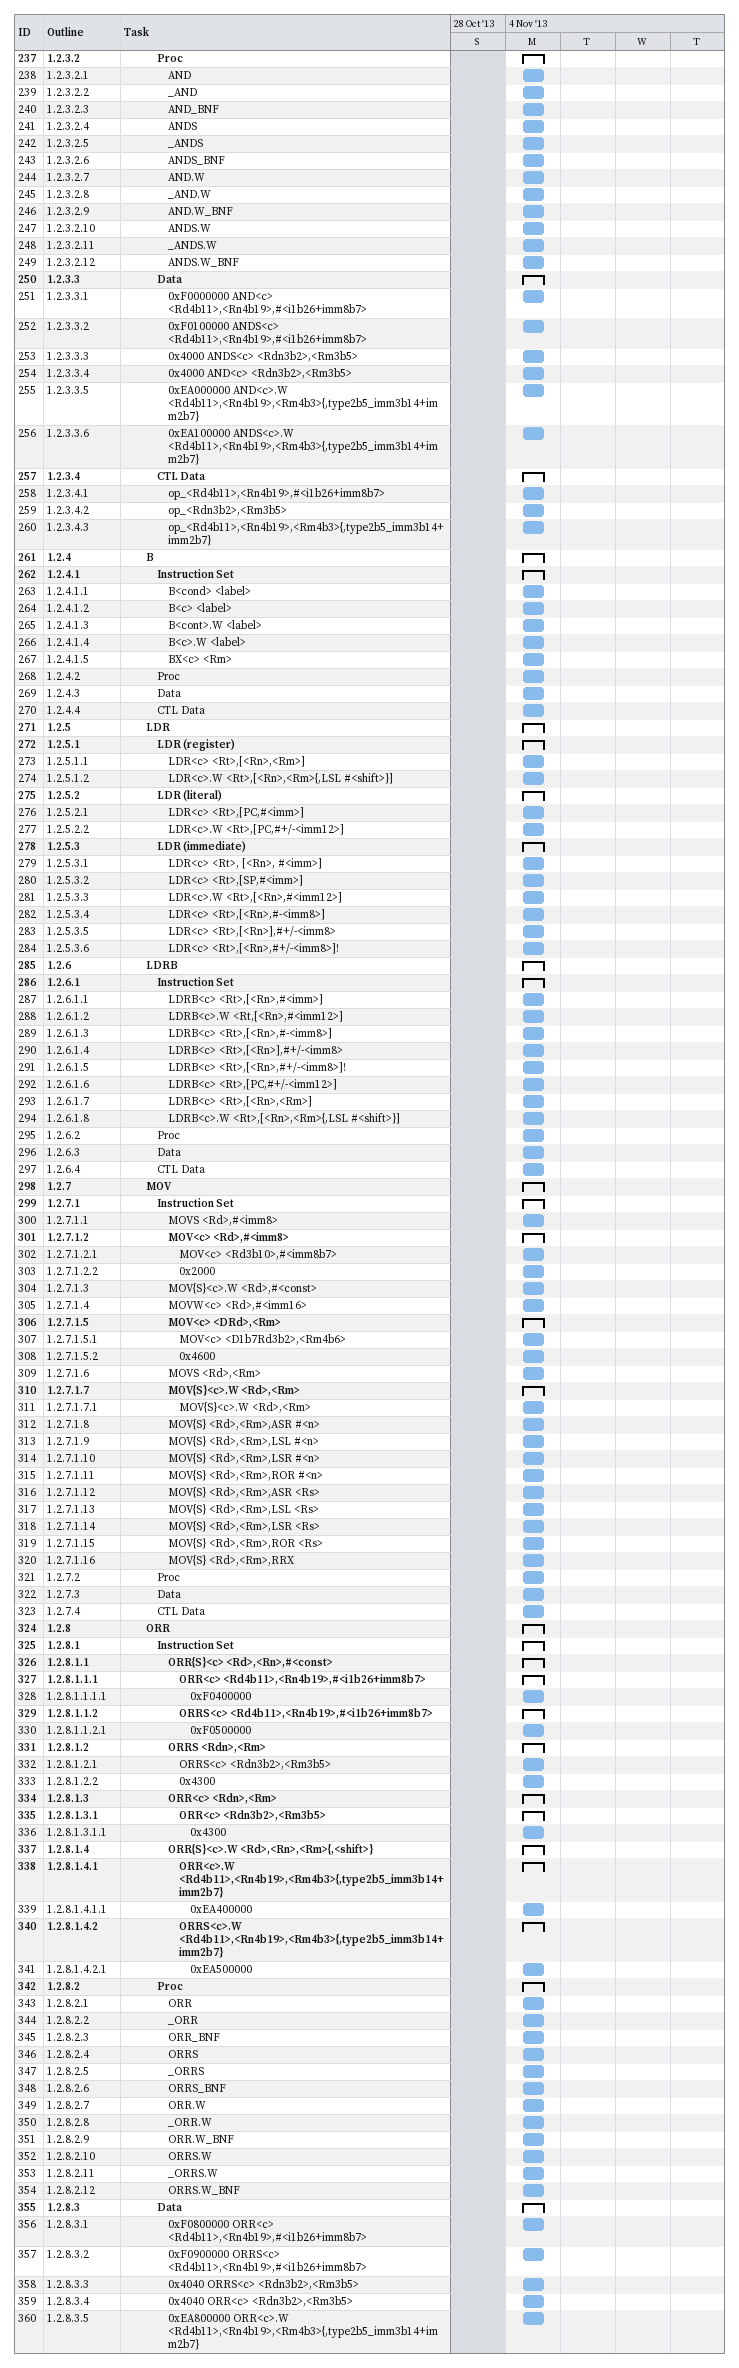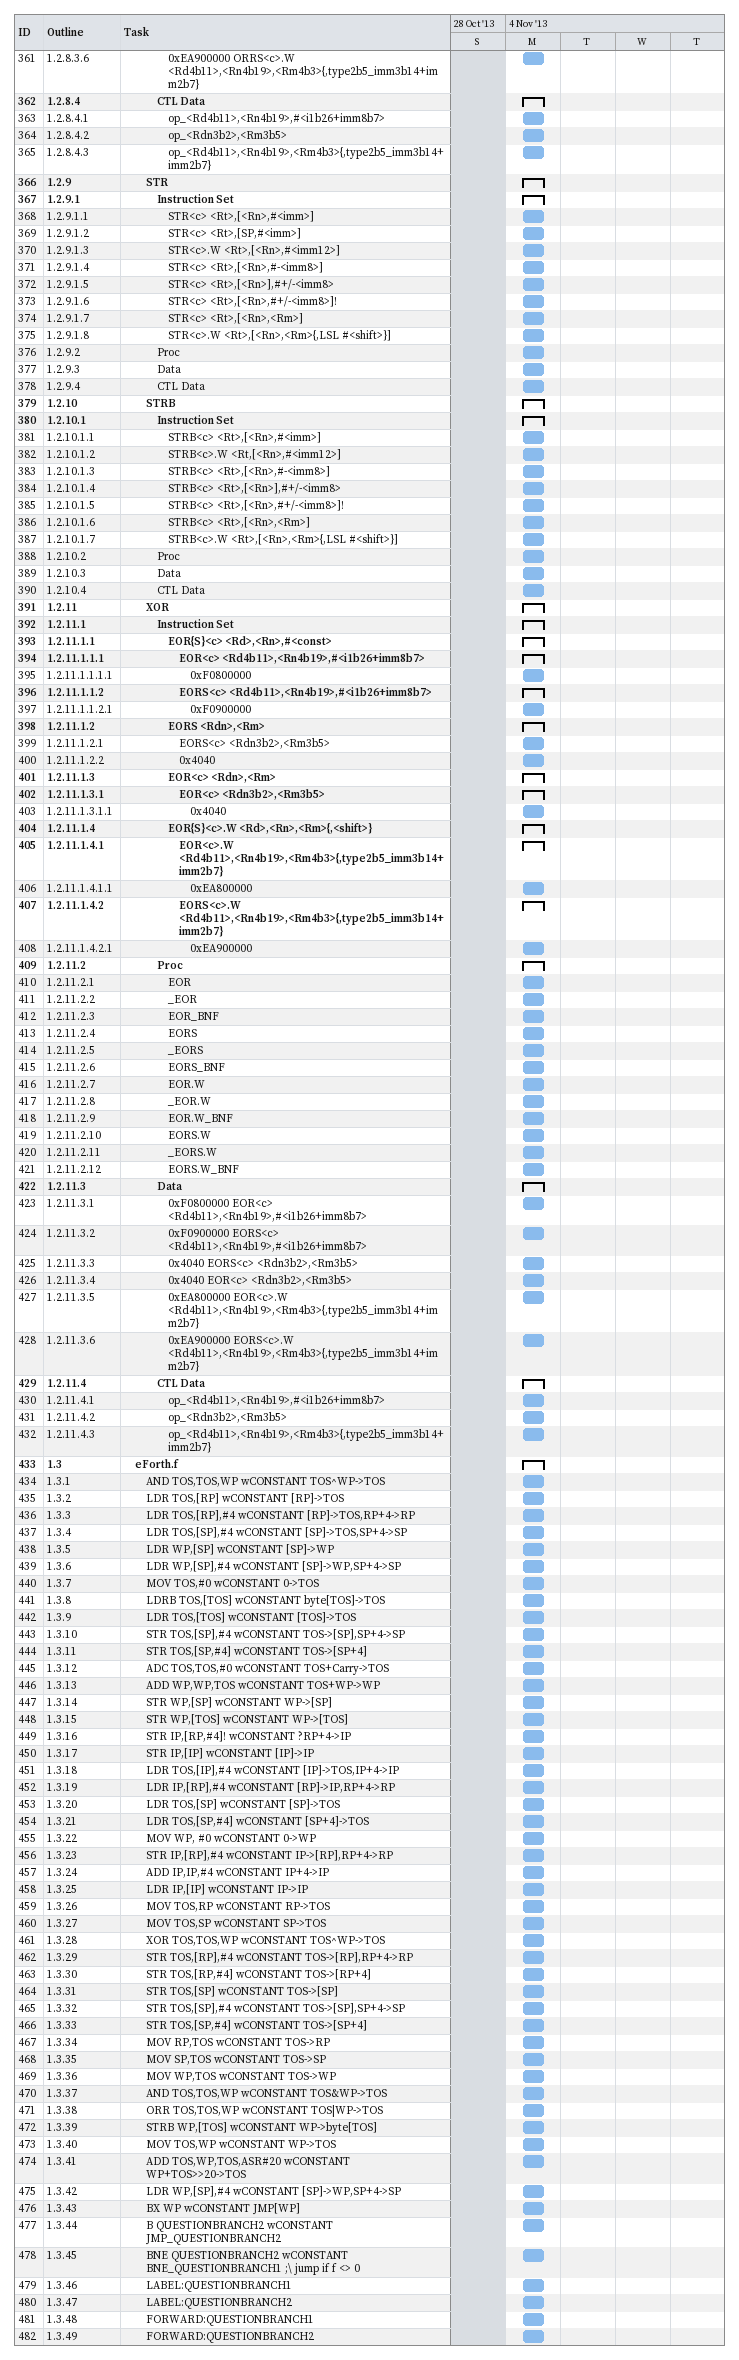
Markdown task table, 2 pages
| ID | WBS | Task | Start | Finish |
|---|---|---|---|---|
| 237 | 1.2.3.2 | **Proc** | 2013-11-04 | 2013-11-04 |
| 238 | 1.2.3.2.1 | AND | 2013-11-04 | 2013-11-04 |
| 239 | 1.2.3.2.2 | _AND | 2013-11-04 | 2013-11-04 |
| 240 | 1.2.3.2.3 | AND_BNF | 2013-11-04 | 2013-11-04 |
| 241 | 1.2.3.2.4 | ANDS | 2013-11-04 | 2013-11-04 |
| 242 | 1.2.3.2.5 | _ANDS | 2013-11-04 | 2013-11-04 |
| 243 | 1.2.3.2.6 | ANDS_BNF | 2013-11-04 | 2013-11-04 |
| 244 | 1.2.3.2.7 | AND.W | 2013-11-04 | 2013-11-04 |
| 245 | 1.2.3.2.8 | _AND.W | 2013-11-04 | 2013-11-04 |
| 246 | 1.2.3.2.9 | AND.W_BNF | 2013-11-04 | 2013-11-04 |
| 247 | 1.2.3.2.10 | ANDS.W | 2013-11-04 | 2013-11-04 |
| 248 | 1.2.3.2.11 | _ANDS.W | 2013-11-04 | 2013-11-04 |
| 249 | 1.2.3.2.12 | ANDS.W_BNF | 2013-11-04 | 2013-11-04 |
| 250 | 1.2.3.3 | **Data** | 2013-11-04 | 2013-11-04 |
| 251 | 1.2.3.3.1 | 0xF0000000 AND<c> <Rd4b11>,<Rn4b19>,#<i1b26+imm8b7> | 2013-11-04 | 2013-11-04 |
| 252 | 1.2.3.3.2 | 0xF0100000 ANDS<c> <Rd4b11>,<Rn4b19>,#<i1b26+imm8b7> | 2013-11-04 | 2013-11-04 |
| 253 | 1.2.3.3.3 | 0x4000 ANDS<c> <Rdn3b2>,<Rm3b5> | 2013-11-04 | 2013-11-04 |
| 254 | 1.2.3.3.4 | 0x4000 AND<c> <Rdn3b2>,<Rm3b5> | 2013-11-04 | 2013-11-04 |
| 255 | 1.2.3.3.5 | 0xEA000000 AND<c>.W <Rd4b11>,<Rn4b19>,<Rm4b3>{,type2b5_imm3b14+imm2b7} | 2013-11-04 | 2013-11-04 |
| 256 | 1.2.3.3.6 | 0xEA100000 ANDS<c>.W <Rd4b11>,<Rn4b19>,<Rm4b3>{,type2b5_imm3b14+imm2b7} | 2013-11-04 | 2013-11-04 |
| 257 | 1.2.3.4 | **CTL Data** | 2013-11-04 | 2013-11-04 |
| 258 | 1.2.3.4.1 | op_<Rd4b11>,<Rn4b19>,#<i1b26+imm8b7> | 2013-11-04 | 2013-11-04 |
| 259 | 1.2.3.4.2 | op_<Rdn3b2>,<Rm3b5> | 2013-11-04 | 2013-11-04 |
| 260 | 1.2.3.4.3 | op_<Rd4b11>,<Rn4b19>,<Rm4b3>{,type2b5_imm3b14+imm2b7} | 2013-11-04 | 2013-11-04 |
| 261 | 1.2.4 | **B** | 2013-11-04 | 2013-11-04 |
| 262 | 1.2.4.1 | **Instruction Set** | 2013-11-04 | 2013-11-04 |
| 263 | 1.2.4.1.1 | B<cond> <label> | 2013-11-04 | 2013-11-04 |
| 264 | 1.2.4.1.2 | B<c> <label> | 2013-11-04 | 2013-11-04 |
| 265 | 1.2.4.1.3 | B<cont>.W <label> | 2013-11-04 | 2013-11-04 |
| 266 | 1.2.4.1.4 | B<c>.W <label> | 2013-11-04 | 2013-11-04 |
| 267 | 1.2.4.1.5 | BX<c> <Rm> | 2013-11-04 | 2013-11-04 |
| 268 | 1.2.4.2 | Proc | 2013-11-04 | 2013-11-04 |
| 269 | 1.2.4.3 | Data | 2013-11-04 | 2013-11-04 |
| 270 | 1.2.4.4 | CTL Data | 2013-11-04 | 2013-11-04 |
| 271 | 1.2.5 | **LDR** | 2013-11-04 | 2013-11-04 |
| 272 | 1.2.5.1 | **LDR (register)** | 2013-11-04 | 2013-11-04 |
| 273 | 1.2.5.1.1 | LDR<c> <Rt>,[<Rn>,<Rm>] | 2013-11-04 | 2013-11-04 |
| 274 | 1.2.5.1.2 | LDR<c>.W <Rt>,[<Rn>,<Rm>{,LSL #<shift>}] | 2013-11-04 | 2013-11-04 |
| 275 | 1.2.5.2 | **LDR (literal)** | 2013-11-04 | 2013-11-04 |
| 276 | 1.2.5.2.1 | LDR<c> <Rt>,[PC,#<imm>] | 2013-11-04 | 2013-11-04 |
| 277 | 1.2.5.2.2 | LDR<c>.W <Rt>,[PC,#+/-<imm12>] | 2013-11-04 | 2013-11-04 |
| 278 | 1.2.5.3 | **LDR (immediate)** | 2013-11-04 | 2013-11-04 |
| 279 | 1.2.5.3.1 | LDR<c> <Rt>, [<Rn>, #<imm>] | 2013-11-04 | 2013-11-04 |
| 280 | 1.2.5.3.2 | LDR<c> <Rt>,[SP,#<imm>] | 2013-11-04 | 2013-11-04 |
| 281 | 1.2.5.3.3 | LDR<c>.W <Rt>,[<Rn>,#<imm12>] | 2013-11-04 | 2013-11-04 |
| 282 | 1.2.5.3.4 | LDR<c> <Rt>,[<Rn>,#-<imm8>] | 2013-11-04 | 2013-11-04 |
| 283 | 1.2.5.3.5 | LDR<c> <Rt>,[<Rn>],#+/-<imm8> | 2013-11-04 | 2013-11-04 |
| 284 | 1.2.5.3.6 | LDR<c> <Rt>,[<Rn>,#+/-<imm8>]! | 2013-11-04 | 2013-11-04 |
| 285 | 1.2.6 | **LDRB** | 2013-11-04 | 2013-11-04 |
| 286 | 1.2.6.1 | **Instruction Set** | 2013-11-04 | 2013-11-04 |
| 287 | 1.2.6.1.1 | LDRB<c> <Rt>,[<Rn>,#<imm>] | 2013-11-04 | 2013-11-04 |
| 288 | 1.2.6.1.2 | LDRB<c>.W <Rt,[<Rn>,#<imm12>] | 2013-11-04 | 2013-11-04 |
| 289 | 1.2.6.1.3 | LDRB<c> <Rt>,[<Rn>,#-<imm8>] | 2013-11-04 | 2013-11-04 |
| 290 | 1.2.6.1.4 | LDRB<c> <Rt>,[<Rn>],#+/-<imm8> | 2013-11-04 | 2013-11-04 |
| 291 | 1.2.6.1.5 | LDRB<c> <Rt>,[<Rn>,#+/-<imm8>]! | 2013-11-04 | 2013-11-04 |
| 292 | 1.2.6.1.6 | LDRB<c> <Rt>,[PC,#+/-<imm12>] | 2013-11-04 | 2013-11-04 |
| 293 | 1.2.6.1.7 | LDRB<c> <Rt>,[<Rn>,<Rm>] | 2013-11-04 | 2013-11-04 |
| 294 | 1.2.6.1.8 | LDRB<c>.W <Rt>,[<Rn>,<Rm>{,LSL #<shift>}] | 2013-11-04 | 2013-11-04 |
| 295 | 1.2.6.2 | Proc | 2013-11-04 | 2013-11-04 |
| 296 | 1.2.6.3 | Data | 2013-11-04 | 2013-11-04 |
| 297 | 1.2.6.4 | CTL Data | 2013-11-04 | 2013-11-04 |
| 298 | 1.2.7 | **MOV** | 2013-11-04 | 2013-11-04 |
| 299 | 1.2.7.1 | **Instruction Set** | 2013-11-04 | 2013-11-04 |
| 300 | 1.2.7.1.1 | MOVS <Rd>,#<imm8> | 2013-11-04 | 2013-11-04 |
| 301 | 1.2.7.1.2 | **MOV<c> <Rd>,#<imm8>** | 2013-11-04 | 2013-11-04 |
| 302 | 1.2.7.1.2.1 | MOV<c> <Rd3b10>,#<imm8b7> | 2013-11-04 | 2013-11-04 |
| 303 | 1.2.7.1.2.2 | 0x2000 | 2013-11-04 | 2013-11-04 |
| 304 | 1.2.7.1.3 | MOV{S}<c>.W <Rd>,#<const> | 2013-11-04 | 2013-11-04 |
| 305 | 1.2.7.1.4 | MOVW<c> <Rd>,#<imm16> | 2013-11-04 | 2013-11-04 |
| 306 | 1.2.7.1.5 | **MOV<c> <DRd>,<Rm>** | 2013-11-04 | 2013-11-04 |
| 307 | 1.2.7.1.5.1 | MOV<c> <D1b7Rd3b2>,<Rm4b6> | 2013-11-04 | 2013-11-04 |
| 308 | 1.2.7.1.5.2 | 0x4600 | 2013-11-04 | 2013-11-04 |
| 309 | 1.2.7.1.6 | MOVS <Rd>,<Rm> | 2013-11-04 | 2013-11-04 |
| 310 | 1.2.7.1.7 | **MOV{S}<c>.W <Rd>,<Rm>** | 2013-11-04 | 2013-11-04 |
| 311 | 1.2.7.1.7.1 | MOV{S}<c>.W <Rd>,<Rm> | 2013-11-04 | 2013-11-04 |
| 312 | 1.2.7.1.8 | MOV{S} <Rd>,<Rm>,ASR #<n> | 2013-11-04 | 2013-11-04 |
| 313 | 1.2.7.1.9 | MOV{S} <Rd>,<Rm>,LSL #<n> | 2013-11-04 | 2013-11-04 |
| 314 | 1.2.7.1.10 | MOV{S} <Rd>,<Rm>,LSR #<n> | 2013-11-04 | 2013-11-04 |
| 315 | 1.2.7.1.11 | MOV{S} <Rd>,<Rm>,ROR #<n> | 2013-11-04 | 2013-11-04 |
| 316 | 1.2.7.1.12 | MOV{S} <Rd>,<Rm>,ASR <Rs> | 2013-11-04 | 2013-11-04 |
| 317 | 1.2.7.1.13 | MOV{S} <Rd>,<Rm>,LSL <Rs> | 2013-11-04 | 2013-11-04 |
| 318 | 1.2.7.1.14 | MOV{S} <Rd>,<Rm>,LSR <Rs> | 2013-11-04 | 2013-11-04 |
| 319 | 1.2.7.1.15 | MOV{S} <Rd>,<Rm>,ROR <Rs> | 2013-11-04 | 2013-11-04 |
| 320 | 1.2.7.1.16 | MOV{S} <Rd>,<Rm>,RRX | 2013-11-04 | 2013-11-04 |
| 321 | 1.2.7.2 | Proc | 2013-11-04 | 2013-11-04 |
| 322 | 1.2.7.3 | Data | 2013-11-04 | 2013-11-04 |
| 323 | 1.2.7.4 | CTL Data | 2013-11-04 | 2013-11-04 |
| 324 | 1.2.8 | **ORR** | 2013-11-04 | 2013-11-04 |
| 325 | 1.2.8.1 | **Instruction Set** | 2013-11-04 | 2013-11-04 |
| 326 | 1.2.8.1.1 | **ORR{S}<c> <Rd>,<Rn>,#<const>** | 2013-11-04 | 2013-11-04 |
| 327 | 1.2.8.1.1.1 | **ORR<c> <Rd4b11>,<Rn4b19>,#<i1b26+imm8b7>** | 2013-11-04 | 2013-11-04 |
| 328 | 1.2.8.1.1.1.1 | 0xF0400000 | 2013-11-04 | 2013-11-04 |
| 329 | 1.2.8.1.1.2 | **ORRS<c> <Rd4b11>,<Rn4b19>,#<i1b26+imm8b7>** | 2013-11-04 | 2013-11-04 |
| 330 | 1.2.8.1.1.2.1 | 0xF0500000 | 2013-11-04 | 2013-11-04 |
| 331 | 1.2.8.1.2 | **ORRS <Rdn>,<Rm>** | 2013-11-04 | 2013-11-04 |
| 332 | 1.2.8.1.2.1 | ORRS<c> <Rdn3b2>,<Rm3b5> | 2013-11-04 | 2013-11-04 |
| 333 | 1.2.8.1.2.2 | 0x4300 | 2013-11-04 | 2013-11-04 |
| 334 | 1.2.8.1.3 | **ORR<c> <Rdn>,<Rm>** | 2013-11-04 | 2013-11-04 |
| 335 | 1.2.8.1.3.1 | **ORR<c> <Rdn3b2>,<Rm3b5>** | 2013-11-04 | 2013-11-04 |
| 336 | 1.2.8.1.3.1.1 | 0x4300 | 2013-11-04 | 2013-11-04 |
| 337 | 1.2.8.1.4 | **ORR{S}<c>.W <Rd>,<Rn>,<Rm>{,<shift>}** | 2013-11-04 | 2013-11-04 |
| 338 | 1.2.8.1.4.1 | **ORR<c>.W <Rd4b11>,<Rn4b19>,<Rm4b3>{,type2b5_imm3b14+imm2b7}** | 2013-11-04 | 2013-11-04 |
| 339 | 1.2.8.1.4.1.1 | 0xEA400000 | 2013-11-04 | 2013-11-04 |
| 340 | 1.2.8.1.4.2 | **ORRS<c>.W <Rd4b11>,<Rn4b19>,<Rm4b3>{,type2b5_imm3b14+imm2b7}** | 2013-11-04 | 2013-11-04 |
| 341 | 1.2.8.1.4.2.1 | 0xEA500000 | 2013-11-04 | 2013-11-04 |
| 342 | 1.2.8.2 | **Proc** | 2013-11-04 | 2013-11-04 |
| 343 | 1.2.8.2.1 | ORR | 2013-11-04 | 2013-11-04 |
| 344 | 1.2.8.2.2 | _ORR | 2013-11-04 | 2013-11-04 |
| 345 | 1.2.8.2.3 | ORR_BNF | 2013-11-04 | 2013-11-04 |
| 346 | 1.2.8.2.4 | ORRS | 2013-11-04 | 2013-11-04 |
| 347 | 1.2.8.2.5 | _ORRS | 2013-11-04 | 2013-11-04 |
| 348 | 1.2.8.2.6 | ORRS_BNF | 2013-11-04 | 2013-11-04 |
| 349 | 1.2.8.2.7 | ORR.W | 2013-11-04 | 2013-11-04 |
| 350 | 1.2.8.2.8 | _ORR.W | 2013-11-04 | 2013-11-04 |
| 351 | 1.2.8.2.9 | ORR.W_BNF | 2013-11-04 | 2013-11-04 |
| 352 | 1.2.8.2.10 | ORRS.W | 2013-11-04 | 2013-11-04 |
| 353 | 1.2.8.2.11 | _ORRS.W | 2013-11-04 | 2013-11-04 |
| 354 | 1.2.8.2.12 | ORRS.W_BNF | 2013-11-04 | 2013-11-04 |
| 355 | 1.2.8.3 | **Data** | 2013-11-04 | 2013-11-04 |
| 356 | 1.2.8.3.1 | 0xF0800000 ORR<c> <Rd4b11>,<Rn4b19>,#<i1b26+imm8b7> | 2013-11-04 | 2013-11-04 |
| 357 | 1.2.8.3.2 | 0xF0900000 ORRS<c> <Rd4b11>,<Rn4b19>,#<i1b26+imm8b7> | 2013-11-04 | 2013-11-04 |
| 358 | 1.2.8.3.3 | 0x4040 ORRS<c> <Rdn3b2>,<Rm3b5> | 2013-11-04 | 2013-11-04 |
| 359 | 1.2.8.3.4 | 0x4040 ORR<c> <Rdn3b2>,<Rm3b5> | 2013-11-04 | 2013-11-04 |
| 360 | 1.2.8.3.5 | 0xEA800000 ORR<c>.W <Rd4b11>,<Rn4b19>,<Rm4b3>{,type2b5_imm3b14+imm2b7} | 2013-11-04 | 2013-11-04 |
| 361 | 1.2.8.3.6 | 0xEA900000 ORRS<c>.W <Rd4b11>,<Rn4b19>,<Rm4b3>{,type2b5_imm3b14+imm2b7} | 2013-11-04 | 2013-11-04 |
| 362 | 1.2.8.4 | **CTL Data** | 2013-11-04 | 2013-11-04 |
| 363 | 1.2.8.4.1 | op_<Rd4b11>,<Rn4b19>,#<i1b26+imm8b7> | 2013-11-04 | 2013-11-04 |
| 364 | 1.2.8.4.2 | op_<Rdn3b2>,<Rm3b5> | 2013-11-04 | 2013-11-04 |
| 365 | 1.2.8.4.3 | op_<Rd4b11>,<Rn4b19>,<Rm4b3>{,type2b5_imm3b14+imm2b7} | 2013-11-04 | 2013-11-04 |
| 366 | 1.2.9 | **STR** | 2013-11-04 | 2013-11-04 |
| 367 | 1.2.9.1 | **Instruction Set** | 2013-11-04 | 2013-11-04 |
| 368 | 1.2.9.1.1 | STR<c> <Rt>,[<Rn>,#<imm>] | 2013-11-04 | 2013-11-04 |
| 369 | 1.2.9.1.2 | STR<c> <Rt>,[SP,#<imm>] | 2013-11-04 | 2013-11-04 |
| 370 | 1.2.9.1.3 | STR<c>.W <Rt>,[<Rn>,#<imm12>] | 2013-11-04 | 2013-11-04 |
| 371 | 1.2.9.1.4 | STR<c> <Rt>,[<Rn>,#-<imm8>] | 2013-11-04 | 2013-11-04 |
| 372 | 1.2.9.1.5 | STR<c> <Rt>,[<Rn>],#+/-<imm8> | 2013-11-04 | 2013-11-04 |
| 373 | 1.2.9.1.6 | STR<c> <Rt>,[<Rn>,#+/-<imm8>]! | 2013-11-04 | 2013-11-04 |
| 374 | 1.2.9.1.7 | STR<c> <Rt>,[<Rn>,<Rm>] | 2013-11-04 | 2013-11-04 |
| 375 | 1.2.9.1.8 | STR<c>.W <Rt>,[<Rn>,<Rm>{,LSL #<shift>}] | 2013-11-04 | 2013-11-04 |
| 376 | 1.2.9.2 | Proc | 2013-11-04 | 2013-11-04 |
| 377 | 1.2.9.3 | Data | 2013-11-04 | 2013-11-04 |
| 378 | 1.2.9.4 | CTL Data | 2013-11-04 | 2013-11-04 |
| 379 | 1.2.10 | **STRB** | 2013-11-04 | 2013-11-04 |
| 380 | 1.2.10.1 | **Instruction Set** | 2013-11-04 | 2013-11-04 |
| 381 | 1.2.10.1.1 | STRB<c> <Rt>,[<Rn>,#<imm>] | 2013-11-04 | 2013-11-04 |
| 382 | 1.2.10.1.2 | STRB<c>.W <Rt,[<Rn>,#<imm12>] | 2013-11-04 | 2013-11-04 |
| 383 | 1.2.10.1.3 | STRB<c> <Rt>,[<Rn>,#-<imm8>] | 2013-11-04 | 2013-11-04 |
| 384 | 1.2.10.1.4 | STRB<c> <Rt>,[<Rn>],#+/-<imm8> | 2013-11-04 | 2013-11-04 |
| 385 | 1.2.10.1.5 | STRB<c> <Rt>,[<Rn>,#+/-<imm8>]! | 2013-11-04 | 2013-11-04 |
| 386 | 1.2.10.1.6 | STRB<c> <Rt>,[<Rn>,<Rm>] | 2013-11-04 | 2013-11-04 |
| 387 | 1.2.10.1.7 | STRB<c>.W <Rt>,[<Rn>,<Rm>{,LSL #<shift>}] | 2013-11-04 | 2013-11-04 |
| 388 | 1.2.10.2 | Proc | 2013-11-04 | 2013-11-04 |
| 389 | 1.2.10.3 | Data | 2013-11-04 | 2013-11-04 |
| 390 | 1.2.10.4 | CTL Data | 2013-11-04 | 2013-11-04 |
| 391 | 1.2.11 | **XOR** | 2013-11-04 | 2013-11-04 |
| 392 | 1.2.11.1 | **Instruction Set** | 2013-11-04 | 2013-11-04 |
| 393 | 1.2.11.1.1 | **EOR{S}<c> <Rd>,<Rn>,#<const>** | 2013-11-04 | 2013-11-04 |
| 394 | 1.2.11.1.1.1 | **EOR<c> <Rd4b11>,<Rn4b19>,#<i1b26+imm8b7>** | 2013-11-04 | 2013-11-04 |
| 395 | 1.2.11.1.1.1.1 | 0xF0800000 | 2013-11-04 | 2013-11-04 |
| 396 | 1.2.11.1.1.2 | **EORS<c> <Rd4b11>,<Rn4b19>,#<i1b26+imm8b7>** | 2013-11-04 | 2013-11-04 |
| 397 | 1.2.11.1.1.2.1 | 0xF0900000 | 2013-11-04 | 2013-11-04 |
| 398 | 1.2.11.1.2 | **EORS <Rdn>,<Rm>** | 2013-11-04 | 2013-11-04 |
| 399 | 1.2.11.1.2.1 | EORS<c> <Rdn3b2>,<Rm3b5> | 2013-11-04 | 2013-11-04 |
| 400 | 1.2.11.1.2.2 | 0x4040 | 2013-11-04 | 2013-11-04 |
| 401 | 1.2.11.1.3 | **EOR<c> <Rdn>,<Rm>** | 2013-11-04 | 2013-11-04 |
| 402 | 1.2.11.1.3.1 | **EOR<c> <Rdn3b2>,<Rm3b5>** | 2013-11-04 | 2013-11-04 |
| 403 | 1.2.11.1.3.1.1 | 0x4040 | 2013-11-04 | 2013-11-04 |
| 404 | 1.2.11.1.4 | **EOR{S}<c>.W <Rd>,<Rn>,<Rm>{,<shift>}** | 2013-11-04 | 2013-11-04 |
| 405 | 1.2.11.1.4.1 | **EOR<c>.W <Rd4b11>,<Rn4b19>,<Rm4b3>{,type2b5_imm3b14+imm2b7}** | 2013-11-04 | 2013-11-04 |
| 406 | 1.2.11.1.4.1.1 | 0xEA800000 | 2013-11-04 | 2013-11-04 |
| 407 | 1.2.11.1.4.2 | **EORS<c>.W <Rd4b11>,<Rn4b19>,<Rm4b3>{,type2b5_imm3b14+imm2b7}** | 2013-11-04 | 2013-11-04 |
| 408 | 1.2.11.1.4.2.1 | 0xEA900000 | 2013-11-04 | 2013-11-04 |
| 409 | 1.2.11.2 | **Proc** | 2013-11-04 | 2013-11-04 |
| 410 | 1.2.11.2.1 | EOR | 2013-11-04 | 2013-11-04 |
| 411 | 1.2.11.2.2 | _EOR | 2013-11-04 | 2013-11-04 |
| 412 | 1.2.11.2.3 | EOR_BNF | 2013-11-04 | 2013-11-04 |
| 413 | 1.2.11.2.4 | EORS | 2013-11-04 | 2013-11-04 |
| 414 | 1.2.11.2.5 | _EORS | 2013-11-04 | 2013-11-04 |
| 415 | 1.2.11.2.6 | EORS_BNF | 2013-11-04 | 2013-11-04 |
| 416 | 1.2.11.2.7 | EOR.W | 2013-11-04 | 2013-11-04 |
| 417 | 1.2.11.2.8 | _EOR.W | 2013-11-04 | 2013-11-04 |
| 418 | 1.2.11.2.9 | EOR.W_BNF | 2013-11-04 | 2013-11-04 |
| 419 | 1.2.11.2.10 | EORS.W | 2013-11-04 | 2013-11-04 |
| 420 | 1.2.11.2.11 | _EORS.W | 2013-11-04 | 2013-11-04 |
| 421 | 1.2.11.2.12 | EORS.W_BNF | 2013-11-04 | 2013-11-04 |
| 422 | 1.2.11.3 | **Data** | 2013-11-04 | 2013-11-04 |
| 423 | 1.2.11.3.1 | 0xF0800000 EOR<c> <Rd4b11>,<Rn4b19>,#<i1b26+imm8b7> | 2013-11-04 | 2013-11-04 |
| 424 | 1.2.11.3.2 | 0xF0900000 EORS<c> <Rd4b11>,<Rn4b19>,#<i1b26+imm8b7> | 2013-11-04 | 2013-11-04 |
| 425 | 1.2.11.3.3 | 0x4040 EORS<c> <Rdn3b2>,<Rm3b5> | 2013-11-04 | 2013-11-04 |
| 426 | 1.2.11.3.4 | 0x4040 EOR<c> <Rdn3b2>,<Rm3b5> | 2013-11-04 | 2013-11-04 |
| 427 | 1.2.11.3.5 | 0xEA800000 EOR<c>.W <Rd4b11>,<Rn4b19>,<Rm4b3>{,type2b5_imm3b14+imm2b7} | 2013-11-04 | 2013-11-04 |
| 428 | 1.2.11.3.6 | 0xEA900000 EORS<c>.W <Rd4b11>,<Rn4b19>,<Rm4b3>{,type2b5_imm3b14+imm2b7} | 2013-11-04 | 2013-11-04 |
| 429 | 1.2.11.4 | **CTL Data** | 2013-11-04 | 2013-11-04 |
| 430 | 1.2.11.4.1 | op_<Rd4b11>,<Rn4b19>,#<i1b26+imm8b7> | 2013-11-04 | 2013-11-04 |
| 431 | 1.2.11.4.2 | op_<Rdn3b2>,<Rm3b5> | 2013-11-04 | 2013-11-04 |
| 432 | 1.2.11.4.3 | op_<Rd4b11>,<Rn4b19>,<Rm4b3>{,type2b5_imm3b14+imm2b7} | 2013-11-04 | 2013-11-04 |
| 433 | 1.3 | **eForth.f** | 2013-11-04 | 2013-11-04 |
| 434 | 1.3.1 | AND TOS,TOS,WP wCONSTANT TOS^WP->TOS | 2013-11-04 | 2013-11-04 |
| 435 | 1.3.2 | LDR TOS,[RP] wCONSTANT [RP]->TOS | 2013-11-04 | 2013-11-04 |
| 436 | 1.3.3 | LDR TOS,[RP],#4 wCONSTANT [RP]->TOS,RP+4->RP | 2013-11-04 | 2013-11-04 |
| 437 | 1.3.4 | LDR TOS,[SP],#4 wCONSTANT [SP]->TOS,SP+4->SP | 2013-11-04 | 2013-11-04 |
| 438 | 1.3.5 | LDR WP,[SP] wCONSTANT [SP]->WP | 2013-11-04 | 2013-11-04 |
| 439 | 1.3.6 | LDR WP,[SP],#4 wCONSTANT [SP]->WP,SP+4->SP | 2013-11-04 | 2013-11-04 |
| 440 | 1.3.7 | MOV TOS,#0 wCONSTANT 0->TOS | 2013-11-04 | 2013-11-04 |
| 441 | 1.3.8 | LDRB TOS,[TOS] wCONSTANT byte[TOS]->TOS | 2013-11-04 | 2013-11-04 |
| 442 | 1.3.9 | LDR TOS,[TOS] wCONSTANT [TOS]->TOS | 2013-11-04 | 2013-11-04 |
| 443 | 1.3.10 | STR TOS,[SP],#4 wCONSTANT TOS->[SP],SP+4->SP | 2013-11-04 | 2013-11-04 |
| 444 | 1.3.11 | STR TOS,[SP,#4] wCONSTANT TOS->[SP+4] | 2013-11-04 | 2013-11-04 |
| 445 | 1.3.12 | ADC TOS,TOS,#0 wCONSTANT TOS+Carry->TOS | 2013-11-04 | 2013-11-04 |
| 446 | 1.3.13 | ADD WP,WP,TOS wCONSTANT TOS+WP->WP | 2013-11-04 | 2013-11-04 |
| 447 | 1.3.14 | STR WP,[SP] wCONSTANT WP->[SP] | 2013-11-04 | 2013-11-04 |
| 448 | 1.3.15 | STR WP,[TOS] wCONSTANT WP->[TOS] | 2013-11-04 | 2013-11-04 |
| 449 | 1.3.16 | STR IP,[RP,#4]! wCONSTANT ?RP+4->IP | 2013-11-04 | 2013-11-04 |
| 450 | 1.3.17 | STR IP,[IP] wCONSTANT [IP]->IP | 2013-11-04 | 2013-11-04 |
| 451 | 1.3.18 | LDR TOS,[IP],#4 wCONSTANT [IP]->TOS,IP+4->IP | 2013-11-04 | 2013-11-04 |
| 452 | 1.3.19 | LDR IP,[RP],#4 wCONSTANT [RP]->IP,RP+4->RP | 2013-11-04 | 2013-11-04 |
| 453 | 1.3.20 | LDR TOS,[SP] wCONSTANT [SP]->TOS | 2013-11-04 | 2013-11-04 |
| 454 | 1.3.21 | LDR TOS,[SP,#4] wCONSTANT [SP+4]->TOS | 2013-11-04 | 2013-11-04 |
| 455 | 1.3.22 | MOV WP, #0 wCONSTANT 0->WP | 2013-11-04 | 2013-11-04 |
| 456 | 1.3.23 | STR IP,[RP],#4 wCONSTANT IP->[RP],RP+4->RP | 2013-11-04 | 2013-11-04 |
| 457 | 1.3.24 | ADD IP,IP,#4 wCONSTANT IP+4->IP | 2013-11-04 | 2013-11-04 |
| 458 | 1.3.25 | LDR IP,[IP] wCONSTANT IP->IP | 2013-11-04 | 2013-11-04 |
| 459 | 1.3.26 | MOV TOS,RP wCONSTANT RP->TOS | 2013-11-04 | 2013-11-04 |
| 460 | 1.3.27 | MOV TOS,SP wCONSTANT SP->TOS | 2013-11-04 | 2013-11-04 |
| 461 | 1.3.28 | XOR TOS,TOS,WP wCONSTANT TOS^WP->TOS | 2013-11-04 | 2013-11-04 |
| 462 | 1.3.29 | STR TOS,[RP],#4 wCONSTANT TOS->[RP],RP+4->RP | 2013-11-04 | 2013-11-04 |
| 463 | 1.3.30 | STR TOS,[RP,#4] wCONSTANT TOS->[RP+4] | 2013-11-04 | 2013-11-04 |
| 464 | 1.3.31 | STR TOS,[SP] wCONSTANT TOS->[SP] | 2013-11-04 | 2013-11-04 |
| 465 | 1.3.32 | STR TOS,[SP],#4 wCONSTANT TOS->[SP],SP+4->SP | 2013-11-04 | 2013-11-04 |
| 466 | 1.3.33 | STR TOS,[SP,#4] wCONSTANT TOS->[SP+4] | 2013-11-04 | 2013-11-04 |
| 467 | 1.3.34 | MOV RP,TOS wCONSTANT TOS->RP | 2013-11-04 | 2013-11-04 |
| 468 | 1.3.35 | MOV SP,TOS wCONSTANT TOS->SP | 2013-11-04 | 2013-11-04 |
| 469 | 1.3.36 | MOV WP,TOS wCONSTANT TOS->WP | 2013-11-04 | 2013-11-04 |
| 470 | 1.3.37 | AND TOS,TOS,WP wCONSTANT TOS&WP->TOS | 2013-11-04 | 2013-11-04 |
| 471 | 1.3.38 | ORR TOS,TOS,WP wCONSTANT TOS\|WP->TOS | 2013-11-04 | 2013-11-04 |
| 472 | 1.3.39 | STRB WP,[TOS] wCONSTANT WP->byte[TOS] | 2013-11-04 | 2013-11-04 |
| 473 | 1.3.40 | MOV TOS,WP wCONSTANT WP->TOS | 2013-11-04 | 2013-11-04 |
| 474 | 1.3.41 | ADD TOS,WP,TOS,ASR#20 wCONSTANT WP+TOS>>20->TOS | 2013-11-04 | 2013-11-04 |
| 475 | 1.3.42 | LDR WP,[SP],#4 wCONSTANT [SP]->WP,SP+4->SP | 2013-11-04 | 2013-11-04 |
| 476 | 1.3.43 | BX WP wCONSTANT JMP[WP] | 2013-11-04 | 2013-11-04 |
| 477 | 1.3.44 | B QUESTIONBRANCH2 wCONSTANT JMP_QUESTIONBRANCH2 | 2013-11-04 | 2013-11-04 |
| 478 | 1.3.45 | BNE QUESTIONBRANCH2 wCONSTANT BNE_QUESTIONBRANCH1 ;\ jump if f <> 0 | 2013-11-04 | 2013-11-04 |
| 479 | 1.3.46 | LABEL:QUESTIONBRANCH1 | 2013-11-04 | 2013-11-04 |
| 480 | 1.3.47 | LABEL:QUESTIONBRANCH2 | 2013-11-04 | 2013-11-04 |
| 481 | 1.3.48 | FORWARD:QUESTIONBRANCH1 | 2013-11-04 | 2013-11-04 |
| 482 | 1.3.49 | FORWARD:QUESTIONBRANCH2 | 2013-11-04 | 2013-11-04 |
